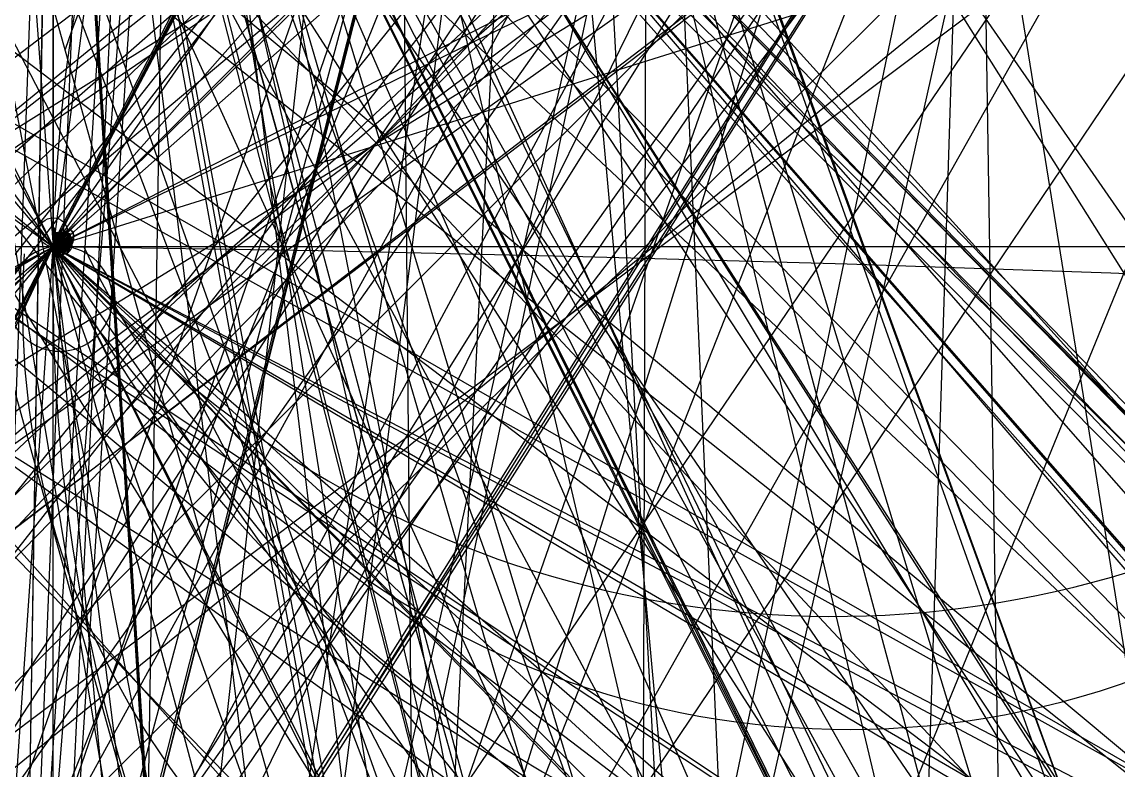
# Model space of a CAD drawing. Header units: metres. Extents: x -1 to 8192, y -554 to 8192.
# Drawn here: x -0.017 to 0.573, y -0.282 to 0.121 of the extents above; entities that cross this region are included whole.
import ezdxf

# ---------------------------------------------------------------- set-up
doc = ezdxf.new("R2010")
doc.units = ezdxf.units.M

msp = doc.modelspace()

# ---------------------------------------------------------------- linework, layer by layer
at = {"layer": 'MCD_Layer_0'}
for p, q in [((8192.005938, 8192.005941), (0, 0)), ((8192.001976, 8192.005882), (0, 0)), ((3.149797, 3.149797), (0, 0)), ((3.149796, 3.149797), (0, 0)), ((3.14705, 3.14705), (0, 0)), ((3.147049, 3.147049), (0, 0)), ((1.841609, 1.841609), (0, 0)), ((1.841608, 1.841608), (0, 0)), ((1.841591, 1.841591), (0, 0)), ((1.84159, 1.841591), (0, 0)), ((-0.944, -0.513), (0.671997, 0.495544)), ((-0.825562, -0.511688), (0.495972, 0.495758)), ((0.992188, -0.516296), (-0.768005, 0.495575)), ((-0.735962, -0.511566), (0.495972, 0.495758)), ((0.598419, -0.510101), (-0.719971, 0.495605)), ((-0.65921, -0.509857), (0.48642, 0.496094)), ((-0.640015, -0.513458), (0.563202, 0.495605)), ((-0.575989, -0.510162), (0.563202, 0.495605)), ((-0.496002, -0.510437), (0.671997, 0.495544)), ((-0.466766, -0.490204), (0.835571, 0.498962)), ((0.400024, -0.512115), (-0.409607, 0.495575)), ((0.281647, -0.515381), (-0.342377, 0.495422)), ((0.873596, -0.520538), (-0.342377, 0.495422)), ((-0.326447, -0.512543), (0.48642, 0.496094)), ((-0.291199, -0.510437), (0.496033, 0.495758)), ((-0.271973, -0.522339), (0.256012, 0.495605)), ((0.256012, -0.510254), (-0.127838, 0.496063)), ((0.864014, -0.511169), (-0.118225, 0.495483)), ((0.096008, -0.51947), (-0.102386, 0.496063)), ((0.064026, -0.510864), (-0.102386, 0.495575)), ((0.547302, -0.516449), (-0.102386, 0.495575)), ((0.179199, -0.511475), (-0.102386, 0.495575)), ((0.880005, -0.510834), (-0.102386, 0.495575)), ((0.255981, -0.516113), (-0.102386, 0.495575)), ((0.358398, -0.513184), (-0.102386, 0.495575)), ((0.448242, -0.529663), (-0.102386, 0.495575)), ((-0.079987, -0.510498), (0.323212, 0.495453)), ((-0.063995, -0.509186), (0.281616, 0.496094)), ((-0.063995, -0.509186), (0.563202, 0.495605)), ((-0.051208, -0.509308), (0.630402, 0.495941)), ((-0.047974, -0.515686), (0.496033, 0.495758)), ((-0.016052, -0.516968), (0.025757, 0.495605)), ((-0.015991, -0.510132), (0.000031, 0.495605)), ((-0.015991, -0.520874), (0.256012, 0.495605)), ((0.183624, -0.490234), (0, 0.5)), ((0, -0.508789), (0.639984, 0.496094)), ((0, -0.513672), (0.639984, 0.496094)), ((0.956787, -0.509613), (0, 0.496094)), ((0.880005, -0.508881), (0, 0.496094)), ((0.496002, -0.509125), (0, 0.496094)), ((0.992004, -0.511414), (0, 0.496094)), ((0.064026, -0.510376), (0, 0.496094)), ((0.182434, -0.511017), (0, 0.496094)), ((0.511963, -0.510742), (0, 0.496094)), ((0.063477, -0.522095), (0, 0.496094)), ((0, -0.515625), (0, 0.496094)), ((0.064026, -0.510864), (0, 0.496094)), ((0.496002, -0.512054), (0, 0.496094)), ((0.880005, -0.510834), (0, 0.496094)), ((0.255981, -0.516113), (0, 0.496094)), ((0.448242, -0.529663), (0, 0.496094)), ((0, -0.508789), (0.630402, 0.495941)), ((0, -0.513672), (0.630402, 0.495941)), ((0, -0.515625), (0.496033, 0.495758)), ((0, -0.519531), (0.256012, 0.495605)), ((0, -0.513672), (0.256012, 0.495605)), ((0.496002, -0.509125), (0.000031, 0.495605)), ((0.064026, -0.510376), (0.000031, 0.495605)), ((0.678406, -0.514282), (0.009583, 0.496246)), ((0.992004, -0.514343), (0.016022, 0.495453)), ((0.911987, -0.515045), (0.025757, 0.495605)), ((0.320007, -0.510864), (0.025757, 0.495605)), ((0.256012, -0.510254), (0.025757, 0.495605)), ((0.102295, -0.520508), (0.256012, 0.495605)), ((0.127991, -0.514893), (0.256012, 0.495605)), ((0.143982, -0.51358), (0.496033, 0.495758)), ((0.182434, -0.511017), (0.495972, 0.495758)), ((0.183624, -0.490234), (0.573029, 0.499756)), ((0.204803, -0.510742), (0.256012, 0.495605)), ((0.348877, -0.515533), (0.255981, 0.495605)), ((0.527954, -0.515289), (0.255981, 0.495605)), ((0.617584, -0.522003), (0.256012, 0.495605)), ((0.889587, -0.513367), (0.256012, 0.495605)), ((0.623993, -0.515228), (0.256012, 0.495605)), ((0.496002, -0.512054), (0.256012, 0.495605)), ((0.563232, -0.51416), (0.256012, 0.495605)), ((0.335999, -0.515411), (0.281616, 0.496094)), ((0.368011, -0.512787), (0.323212, 0.495453)), ((0.335999, -0.515411), (0.563202, 0.495605)), ((0.463989, -0.509796), (0.496033, 0.495758)), ((0.511963, -0.510742), (0.495972, 0.495758)), ((0.617554, -0.513092), (-0.992004, 0.49527)), ((0.527954, -0.515289), (-0.864136, 0.491608)), ((-0.847992, -0.512939), (0.623993, 0.494537)), ((0.713593, -0.521942), (-0.828796, 0.493225)), ((0.992004, -0.511414), (-0.815979, 0.494568)), ((0.713593, -0.521942), (-0.812775, 0.493561)), ((0.527954, -0.515289), (-0.687988, 0.492371)), ((-0.598389, -0.516296), (0.463989, 0.495087)), ((-0.595215, -0.516815), (0.758392, 0.491302)), ((-0.447998, -0.511383), (0.623993, 0.494537)), ((-0.419434, -0.521423), (0.624023, 0.493561)), ((-0.41922, 0.490295), (0, 0)), ((-0.361694, -0.517334), (0.624023, 0.493561)), ((-0.361694, -0.517334), (0.982391, 0.493073)), ((-0.358398, -0.512238), (0.584808, 0.49411)), ((-0.297577, -0.512329), (0.707214, 0.494232)), ((-0.271973, -0.522339), (0.256012, 0.492676)), ((0.713593, -0.521942), (-0.233582, 0.491943)), ((0.300781, -0.511169), (-0.220795, 0.495239)), ((-0.204834, -0.517609), (0.463989, 0.495087)), ((-0.109375, -0.520935), (0.447998, 0.494751)), ((-0.086395, -0.51532), (0.678406, 0.491577)), ((0.281647, -0.515381), (0, 0.493164)), ((0, -0.519531), (0.256012, 0.492676)), ((0.255859, 0.489746), (0, 0)), ((0.281647, -0.515381), (0.000031, 0.493652)), ((0.063965, -0.522095), (0.752319, 0.490875)), ((0.623993, -0.515228), (0.256012, 0.492676)), ((0.367188, -0.524506), (0.783997, 0.493988)), ((0.511963, 0.489258), (-0.785156, -0.533081)), ((0.880005, 0.489166), (-0.784027, -0.533081)), ((-0.688019, 0.488464), (0, 0)), ((0.316833, -0.514252), (-0.656006, 0.487183)), ((-0.598633, 0.483704), (0, 0)), ((0.291168, -0.511078), (-0.595184, 0.485138)), ((-0.358398, 0.483856), (0, 0)), ((-0.23999, 0.488098), (0, 0)), ((0.528015, 0.484711), (-0.204346, -0.55072)), ((0.889587, -0.513367), (-0.172791, 0.485016)), ((-0.079987, -0.510498), (0.630402, 0.488617)), ((-0.035217, 0.485168), (0, 0)), ((0.064026, 0.489136), (0, 0)), ((0.496002, 0.487946), (0, 0)), ((0, 0.484375), (0, 0)), ((0.255981, 0.483887), (0, 0)), ((0.992188, 0.483704), (0, 0)), ((0.943848, 0.483673), (0, 0)), ((0.667847, -0.490204), (0.045166, 0.485901)), ((0.368011, -0.512787), (0.134369, 0.488953)), ((0.195312, -0.536072), (0.185577, 0.488464)), ((0.316833, -0.514252), (0.320007, 0.485229)), ((-0.598389, -0.516296), (0.802734, 0.479156)), ((0.802734, -0.520844), (-0.518555, 0.482452)), ((-0.41922, -0.509705), (0.361603, 0.480438)), ((-0.403229, -0.510345), (0.361603, 0.480438)), ((0.870422, -0.516113), (-0.384003, 0.480194)), ((-0.303955, -0.511292), (0.912109, 0.481049)), ((-0.256104, 0.480927), (0, 0)), ((-0.204834, -0.517609), (0.802734, 0.479156)), ((-0.192139, -0.523102), (0.457611, 0.480499)), ((0.102295, -0.520508), (-0.175995, 0.481628)), ((-0.095947, -0.519623), (0.25415, 0.480499)), ((0.617554, -0.513092), (-0.063995, 0.483002)), ((-0.035187, -0.512878), (0, 0.480469)), ((0.992188, -0.516296), (-0.016022, 0.479126)), ((0.976562, -0.517609), (-0.016022, 0.479126)), ((-0.015991, -0.520874), (0.048004, 0.480499)), ((-0.015991, -0.510132), (0, 0.480469)), ((0, -0.519531), (0.048004, 0.480499)), ((0.496002, -0.509125), (0, 0.480469)), ((0.976013, -0.511749), (0, 0.480469)), ((0, -0.513672), (0, 0.480469)), ((0.064026, -0.510376), (0, 0.480469)), ((0.064026, -0.510864), (0, 0.480469)), ((0.547302, -0.516449), (0, 0.480469)), ((0.496002, -0.512054), (0, 0.480469)), ((0.880005, -0.510834), (0, 0.480469)), ((0.179199, -0.511475), (0, 0.480469)), ((0.563232, -0.51416), (0, 0.480469)), ((0.255981, -0.516113), (0, 0.480469)), ((0.358398, -0.513184), (0, 0.480469)), ((0.064453, -0.529907), (0, 0.480469)), ((0, -0.515625), (0.063995, 0.477905)), ((0.131226, -0.510529), (0.009613, 0.482819)), ((0.992004, -0.511414), (0.015991, 0.481781)), ((0.281647, -0.515381), (0.015991, 0.481781)), ((0.992004, -0.514343), (0.015991, 0.481781)), ((0.873596, -0.520538), (0.015991, 0.481781)), ((0.348877, -0.515533), (0.047852, 0.480499)), ((0.690918, -0.522217), (0.047852, 0.480499)), ((0.527954, -0.515289), (0.047852, 0.480499)), ((0.047852, -0.519501), (0.063477, 0.477905)), ((0.204803, -0.510742), (0.048004, 0.480499)), ((0.255981, -0.510254), (0.063477, 0.477905)), ((0.656006, -0.510651), (0.063477, 0.477905)), ((0.182434, -0.511017), (0.063477, 0.477905)), ((0.511963, -0.510742), (0.063477, 0.477905)), ((0.063965, -0.522095), (0.174164, 0.48175)), ((0.956787, -0.509613), (0.063995, 0.477905)), ((0.137543, -0.513519), (0.361603, 0.480438)), ((0.153564, -0.512207), (0.361603, 0.480438)), ((0.183624, -0.490234), (0.730957, 0.480804)), ((0.94397, -0.516327), (0.25415, 0.480499)), ((0.320068, -0.512817), (0.527832, 0.480804)), ((0.623993, -0.515228), (0.463989, 0.483368)), ((-0.489563, -0.510498), (0.799866, 0.476624)), ((1.517908, 0.475278), (0, 0)), ((0.329346, 0.473907), (0, 0)), ((0.183624, -0.490234), (0.833984, 0.474518)), ((0.063477, 0.470093), (-0.016022, -0.520874)), ((0.41275, 0.468231), (0, 0)), ((0.011775, 0.011775), (0, 0)), ((0.01175, 0.01175), (0, 0)), ((0, 0.011063), (0, 0)), ((0.000383, 0.010444), (0, 0)), ((0.010444, 0.010444), (0, 0)), ((0, 0.010417), (0, 0)), ((0, 0.010394), (0, 0)), ((0.000591, 0.010256), (0, 0)), ((0.010256, 0.010256), (0, 0)), ((0, 0.009625), (0, 0)), ((0, 0.009625), (0, 0)), ((0.007706, 0.00925), (0, 0)), ((0.00925, 0.00925), (0, 0)), ((0.007813, 0.00925), (0, 0)), ((0.00925, 0.00925), (0, 0)), ((0.000001, 0.009244), (0, 0)), ((0, 0.009237), (0, 0)), ((0.006669, 0.007969), (0, 0)), ((0.007969, 0.007969), (0, 0)), ((0.007956, 0.007969), (0, 0)), ((0.00665, 0.007956), (0, 0)), ((0.005374, 0.007936), (0, 0)), ((0.007936, 0.007936), (0, 0)), ((0.005374, 0.007936), (0, 0)), ((0.007936, 0.007936), (0, 0)), ((0.003894, 0.007931), (0, 0)), ((0.007931, 0.007931), (0, 0)), ((0, 0.007931), (0, 0)), ((0.007931, 0.007931), (0, 0)), ((0.003919, 0.007931), (0, 0)), ((0.007931, 0.007931), (0, 0)), ((0.003919, 0.007931), (0, 0)), ((0.007931, 0.007931), (0, 0)), ((0.007931, 0.007931), (0, 0)), ((0.003906, 0.007931), (0, 0)), ((0.007931, 0.007931), (0, 0)), ((0.003906, 0.007931), (0, 0)), ((0.007894, 0.007894), (0, 0)), ((0.0039, 0.007894), (0, 0)), ((0.007894, 0.007894), (0, 0)), ((0.0039, 0.007894), (0, 0)), ((0.003975, 0.007881), (0, 0)), ((0.007881, 0.007881), (0, 0)), ((0.003975, 0.007881), (0, 0)), ((0.007881, 0.007881), (0, 0)), ((0.007375, 0.007875), (0, 0)), ((0.007875, 0.007875), (0, 0)), ((0.007813, 0.007825), (0, 0)), ((0.006513, 0.007813), (0, 0)), ((0.007813, 0.007813), (0, 0)), ((0, 0.007813), (0, 0)), ((0.007813, 0.007813), (0, 0)), ((0.006513, 0.007813), (0, 0)), ((0.007813, 0.007813), (0, 0)), ((0.005188, 0.007813), (0, 0)), ((0.007813, 0.007813), (0, 0)), ((0.005188, 0.007813), (0, 0)), ((0.007813, 0.007813), (0, 0)), ((0.005188, 0.007813), (0, 0)), ((0.007813, 0.007813), (0, 0)), ((0.005188, 0.007813), (0, 0)), ((0.007813, 0.007813), (0, 0)), ((0.003906, 0.007813), (0, 0)), ((0.007813, 0.007813), (0, 0)), ((0.003906, 0.007813), (0, 0)), ((0.007813, 0.007813), (0, 0)), ((0.003906, 0.007813), (0, 0)), ((0.007813, 0.007813), (0, 0)), ((0.005187, 0.007813), (0, 0)), ((0.005188, 0.007813), (0, 0)), ((0.007813, 0.007813), (0, 0)), ((0.005187, 0.007813), (0, 0)), ((0.007813, 0.007813), (0, 0)), ((0.005188, 0.007813), (0, 0)), ((0.007813, 0.007813), (0, 0)), ((0.005188, 0.007813), (0, 0)), ((0.007813, 0.007813), (0, 0)), ((0.005188, 0.007813), (0, 0)), ((0.007813, 0.007813), (0, 0)), ((0.007813, 0.007813), (0, 0)), ((0.000895, 0.007813), (0, 0)), ((0.0039, 0.007813), (0, 0)), ((0.007813, 0.007813), (0, 0)), ((0.0039, 0.007813), (0, 0)), ((0.007813, 0.007813), (0, 0)), ((0.003938, 0.007813), (0, 0)), ((0.0039, 0.007813), (0, 0)), ((0.007813, 0.007813), (0, 0)), ((0.003938, 0.007813), (0, 0)), ((0.007813, 0.007813), (0, 0)), ((0.003906, 0.007813), (0, 0)), ((0.0039, 0.007813), (0, 0)), ((0.007813, 0.007813), (0, 0)), ((0.0039, 0.007813), (0, 0)), ((0.007813, 0.007813), (0, 0)), ((0.003906, 0.007813), (0, 0)), ((0.007806, 0.007813), (0, 0)), ((0.001563, 0.007813), (0, 0)), ((0.007813, 0.007813), (0, 0)), ((0, 0.007813), (0, 0)), ((0.007812, 0.007813), (0, 0)), ((0.001953, 0.007813), (0, 0)), ((0.007813, 0.007813), (0, 0)), ((0.007813, 0.007813), (0, 0)), ((0, 0.007813), (0, 0)), ((0.002734, 0.007813), (0, 0)), ((0.007813, 0.007813), (0, 0)), ((0.007813, 0.007813), (0, 0)), ((0.007812, 0.007813), (0, 0)), ((0.000031, 0.007813), (0, 0)), ((0.004688, 0.007813), (0, 0)), ((0.007813, 0.007813), (0, 0)), ((0.001953, 0.007813), (0, 0)), ((0.007813, 0.007813), (0, 0)), ((0.007813, 0.007806), (0, 0)), ((0.007813, 0.0078), (0, 0)), ((0.0078, 0.0078), (0, 0)), ((0.000981, 0.0078), (0, 0)), ((0.007797, 0.007797), (0, 0)), ((0.003909, 0.007797), (0, 0)), ((0.003909, 0.007797), (0, 0)), ((0.003894, 0.007788), (0, 0)), ((0.007788, 0.007788), (0, 0)), ((0.006475, 0.007781), (0, 0)), ((0.007781, 0.007781), (0, 0)), ((0.006475, 0.007781), (0, 0)), ((0.007781, 0.007781), (0, 0)), ((0.007744, 0.007744), (0, 0)), ((0.003853, 0.007725), (0, 0)), ((0.007725, 0.007725), (0, 0)), ((0.007219, 0.007719), (0, 0)), ((0.007719, 0.007719), (0, 0)), ((0.005138, 0.0077), (0, 0)), ((0.0077, 0.0077), (0, 0)), ((0.000454, 0.007475), (0, 0)), ((0.007475, 0.007475), (0, 0)), ((0.007969, 0.006669), (0, 0)), ((0.006669, 0.006669), (0, 0)), ((0.007969, 0.006669), (0, 0)), ((0.00665, 0.00665), (0, 0)), ((0.006513, 0.006513), (0, 0)), ((0.007813, 0.006513), (0, 0)), ((0.006513, 0.006513), (0, 0)), ((0.007813, 0.006513), (0, 0)), ((0.006513, 0.006513), (0, 0)), ((0.006513, 0.006513), (0, 0)), ((0.007813, 0.006513), (0, 0)), ((0.006513, 0.006513), (0, 0)), ((0.007781, 0.006475), (0, 0)), ((0.006475, 0.006475), (0, 0)), ((0.006475, 0.006475), (0, 0)), ((0.007781, 0.006475), (0, 0)), ((0.004688, 0.00625), (0, 0)), ((0.004688, 0.00625), (0, 0)), ((-0.999847, 0), (0, 0.000092)), ((-0.991943, -0.51889), (0, 0)), ((-0.896027, -0.511444), (0, 0)), ((0, 0), (-0.873627, -0.522461)), ((-0.598389, -0.516296), (0, 0)), ((-0.512085, -0.514679), (0, 0)), ((-0.41922, -0.509705), (0, 0)), ((-0.255859, -0.519073), (0, 0)), ((-0.23999, -0.511902), (0, 0)), ((-0.035187, -0.512878), (0, 0)), ((-0.000001, 0.000031), (0, 0)), ((-0.000001, -0.000001), (0, 0)), ((-0.000001, 0), (0, 0)), ((0.005374, 0.005374), (0, 0)), ((0.005374, 0.005374), (0, 0)), ((0.007936, 0.005374), (0, 0)), ((0.005374, 0.005374), (0, 0)), ((0.005188, 0.005188), (0, 0)), ((0.005188, 0.005188), (0, 0)), ((0.007813, 0.005188), (0, 0)), ((0.005188, 0.005188), (0, 0)), ((0.005188, 0.005188), (0, 0)), ((0.007813, 0.005188), (0, 0)), ((0.005188, 0.005188), (0, 0)), ((0.005188, 0.005188), (0, 0)), ((0.007813, 0.005188), (0, 0)), ((0.005188, 0.005188), (0, 0)), ((0.005188, 0.005188), (0, 0)), ((0.005188, 0.005188), (0, 0)), ((0.007813, 0.005188), (0, 0)), ((0.005188, 0.005188), (0, 0)), ((0.005188, 0.005188), (0, 0)), ((0.005188, 0.005188), (0, 0)), ((0.007813, 0.005188), (0, 0)), ((0.005188, 0.005188), (0, 0)), ((0.005188, 0.005188), (0, 0)), ((0.005188, 0.005188), (0, 0)), ((0.007813, 0.005188), (0, 0)), ((0.005188, 0.005188), (0, 0)), ((0.005187, 0.005187), (0, 0)), ((0.005187, 0.005187), (0, 0)), ((0.005138, 0.005138), (0, 0)), ((0.0077, 0.005138), (0, 0)), ((0.005138, 0.005138), (0, 0)), ((0.008881, 0.004894), (0, 0)), ((0.00625, 0.004688), (0, 0)), ((0.003516, 0.004688), (0, 0)), ((0.00625, 0.004688), (0, 0)), ((0.003516, 0.004688), (0, 0)), ((0, 0.004581), (0, 0)), ((0.000008, 0.004525), (0, 0)), ((0.004525, 0.004525), (0, 0)), ((0, 0.004063), (0, 0)), ((0, 0.004061), (0, 0)), ((0.000001, 0.004061), (0, 0)), ((0.007881, 0.003975), (0, 0)), ((0.003975, 0.003975), (0, 0)), ((0.003975, 0.003975), (0, 0)), ((0.007881, 0.003975), (0, 0)), ((0.003975, 0.003975), (0, 0)), ((0.003975, 0.003975), (0, 0)), ((0, 0.003938), (0, 0)), ((0.003938, 0.003938), (0, 0)), ((0, 0.003938), (0, 0)), ((0.003938, 0.003938), (0, 0)), ((0, 0.003938), (0, 0)), ((0.003938, 0.003938), (0, 0)), ((0, 0.003938), (0, 0)), ((0.003938, 0.003938), (0, 0)), ((0, 0.003938), (0, 0)), ((0.003938, 0.003938), (0, 0)), ((0, 0.003938), (0, 0)), ((0.000224, 0.003938), (0, 0)), ((0, 0.003938), (0, 0)), ((0.003938, 0.003938), (0, 0)), ((0, 0.003938), (0, 0)), ((0.003938, 0.003938), (0, 0)), ((0.003938, 0.003938), (0, 0)), ((0.003938, 0.003938), (0, 0)), ((0.003938, 0.003938), (0, 0)), ((0.003938, 0.003938), (0, 0)), ((0.003919, 0.003919), (0, 0)), ((0.003919, 0.003919), (0, 0)), ((0.007931, 0.003919), (0, 0)), ((0.003919, 0.003919), (0, 0)), ((0.007797, 0.003909), (0, 0)), ((0.003909, 0.003909), (0, 0)), ((0.003909, 0.003909), (0, 0)), ((0.003909, 0.003909), (0, 0)), ((0, 0.003906), (0, 0)), ((0, 0.003906), (0, 0)), ((0.003906, 0.003906), (0, 0)), ((0.003906, 0.003906), (0, 0)), ((0.007813, 0.003906), (0, 0)), ((0.003906, 0.003906), (0, 0)), ((0.003906, 0.003906), (0, 0)), ((0.003906, 0.003906), (0, 0)), ((0.003906, 0.003906), (0, 0)), ((0.007931, 0.003906), (0, 0)), ((0.003906, 0.003906), (0, 0)), ((0.003906, 0.003906), (0, 0)), ((0.007931, 0.003906), (0, 0)), ((0.003906, 0.003906), (0, 0)), ((0.003906, 0.003906), (0, 0)), ((0.0039, 0.0039), (0, 0)), ((0.007813, 0.0039), (0, 0)), ((0.0039, 0.0039), (0, 0)), ((0.0039, 0.0039), (0, 0)), ((0.007813, 0.0039), (0, 0)), ((0.0039, 0.0039), (0, 0)), ((0.0039, 0.0039), (0, 0)), ((0.0039, 0.0039), (0, 0)), ((0.0039, 0.0039), (0, 0)), ((0.007813, 0.0039), (0, 0)), ((0.0039, 0.0039), (0, 0)), ((0.0039, 0.0039), (0, 0)), ((0.007813, 0.0039), (0, 0)), ((0.0039, 0.0039), (0, 0)), ((0.007894, 0.0039), (0, 0)), ((0.0039, 0.0039), (0, 0)), ((0.0039, 0.0039), (0, 0)), ((0.007894, 0.0039), (0, 0)), ((0.0039, 0.0039), (0, 0)), ((0.0039, 0.0039), (0, 0)), ((0.003894, 0.003894), (0, 0)), ((0.007788, 0.003894), (0, 0)), ((0.003894, 0.003894), (0, 0)), ((0.003894, 0.003894), (0, 0)), ((0.007931, 0.003894), (0, 0)), ((0.003894, 0.003894), (0, 0)), ((0.003891, 0.003891), (0, 0)), ((0.007744, 0.003881), (0, 0)), ((0.003881, 0.003881), (0, 0)), ((0.003866, 0.003869), (0, 0)), ((0, 0.003866), (0, 0)), ((0.001906, 0.003859), (0, 0)), ((0.001906, 0.003853), (0, 0)), ((0.003853, 0.003853), (0, 0)), ((0.007725, 0.003853), (0, 0)), ((0.003853, 0.003853), (0, 0)), ((0.00003, 0.003747), (0, 0)), ((0, 0.003703), (0, 0)), ((0, 0.003703), (0, 0)), ((0.000005, 0.003533), (0, 0)), ((0.007813, 0.003516), (0, 0)), ((0.004688, 0.003516), (0, 0)), ((0.004688, 0.003516), (0, 0)), ((0, 0.003469), (0, 0)), ((0, 0.003316), (0, 0)), ((0, 0.003316), (0, 0)), ((0, 0.003297), (0, 0)), ((0, 0.003297), (0, 0)), ((0, 0.003281), (0, 0)), ((0, 0.003281), (0, 0)), ((0, 0.003281), (0, 0)), ((0, 0.003281), (0, 0)), ((0, 0.003275), (0, 0)), ((0.000244, 0.003275), (0, 0)), ((0, 0.003275), (0, 0)), ((0.000042, 0.003275), (0, 0)), ((0, 0.003275), (0, 0)), ((0, 0.003275), (0, 0)), ((0, 0.003269), (0, 0)), ((0, 0.003256), (0, 0)), ((0.000001, 0.003256), (0, 0)), ((0.003238, 0.003238), (0, 0)), ((0, 0.003228), (0, 0)), ((0.000001, 0.003094), (0, 0)), ((0, 0.003088), (0, 0)), ((0.000033, 0.003002), (0, 0)), ((0, 0.002994), (0, 0)), ((0.004688, 0.002734), (0, 0)), ((0.004688, 0.002734), (0, 0)), ((0, 0.002625), (0, 0)), ((0.000984, 0.002609), (0, 0)), ((0, 0.00255), (0, 0)), ((0.000984, 0.001969), (0, 0)), ((0.000895, 0.001953), (0, 0)), ((0.007813, 0.001953), (0, 0)), ((0.00195, 0.00195), (0, 0)), ((0.001906, 0.001906), (0, 0)), ((0.001906, 0.001906), (0, 0)), ((0.001141, 0.001625), (0, 0)), ((0.001141, 0.001625), (0, 0)), ((0.001141, 0.001625), (0, 0)), ((0, 0.001563), (0, 0)), ((0.007813, 0.001563), (0, 0)), ((0.007813, 0.001563), (0, 0)), ((0.002734, 0.001563), (0, 0)), ((0.002734, 0.001563), (0, 0)), ((0, 0.001241), (0, 0)), ((0, 0.001234), (0, 0)), ((0.007813, 0.001172), (0, 0)), ((0.007813, 0.001141), (0, 0)), ((0.001141, 0.001141), (0, 0)), ((0.001141, 0.001141), (0, 0)), ((0.007813, 0.001141), (0, 0)), ((0.001141, 0.001141), (0, 0)), ((0.000668, 0.001016), (0, 0)), ((0.000496, 0.001), (0, 0)), ((0.007813, 0.000984), (0, 0)), ((0.000984, 0.000984), (0, 0)), ((0, 0.000984), (0, 0)), ((0.000984, 0.000984), (0, 0)), ((0.00195, 0.000981), (0, 0)), ((0.000981, 0.000981), (0, 0)), ((0, 0.000977), (0, 0)), ((0.000482, 0.000969), (0, 0)), ((0, 0.000934), (0, 0)), ((0.000009, 0.000924), (0, 0)), ((0.007813, 0.000895), (0, 0)), ((0.000895, 0.000895), (0, 0)), ((0.001953, 0.000895), (0, 0)), ((0.000895, 0.000895), (0, 0)), ((0.000668, 0.000855), (0, 0)), ((0, 0.000811), (0, 0)), ((0.000008, 0.000785), (0, 0)), ((0.000763, 0.000763), (0, 0)), ((0.000763, 0.000763), (0, 0)), ((0.000761, 0.000761), (0, 0)), ((0.000761, 0.000761), (0, 0)), ((0.00925, 0.000668), (0, 0)), ((0.000668, 0.000668), (0, 0)), ((0.00925, 0.000668), (0, 0)), ((0.000668, 0.000668), (0, 0)), ((0, 0.00066), (0, 0)), ((0, 0.000659), (0, 0)), ((0.000591, 0.000591), (0, 0)), ((0.007875, 0.000496), (0, 0)), ((0.000496, 0.000496), (0, 0)), ((0.007719, 0.000482), (0, 0)), ((0.000482, 0.000482), (0, 0)), ((0.000298, 0.000477), (0, 0)), ((0.000454, 0.000454), (0, 0)), ((0.000001, 0.000418), (0, 0)), ((0.000001, 0.000418), (0, 0)), ((0.000001, 0.000392), (0, 0)), ((0.000383, 0.000383), (0, 0)), ((0.000293, 0.000293), (0, 0)), ((0.000158, 0.000279), (0, 0)), ((0.000279, 0.000279), (0, 0)), ((0.000158, 0.000279), (0, 0)), ((0.000279, 0.000279), (0, 0)), ((0.000142, 0.000246), (0, 0)), ((0.000246, 0.000246), (0, 0)), ((0.000245, 0.000245), (0, 0)), ((0.000245, 0.000245), (0, 0)), ((0.003275, 0.000244), (0, 0)), ((0.000244, 0.000244), (0, 0)), ((0.000763, 0.000244), (0, 0)), ((0.000763, 0.000244), (0, 0)), ((0.000243, 0.000243), (0, 0)), ((0.000243, 0.000243), (0, 0)), ((0, 0.000241), (0, 0)), ((0.000009, 0.000226), (0, 0)), ((0.000226, 0.000226), (0, 0)), ((0.003938, 0.000224), (0, 0)), ((0.000224, 0.000224), (0, 0)), ((0.0039, 0.000224), (0, 0)), ((0.000224, 0.000224), (0, 0)), ((0.001953, 0.00022), (0, 0)), ((0.000073, 0.00022), (0, 0)), ((0.001953, 0.00022), (0, 0)), ((0.000477, 0.000218), (0, 0)), ((0, 0.000204), (0, 0)), ((0, 0.000171), (0, 0)), ((0.000081, 0.000142), (0, 0)), ((0.000142, 0.000142), (0, 0)), ((0.000226, 0.000142), (0, 0)), ((0, 0.000122), (0, 0)), ((0.000122, 0.000122), (0, 0)), ((0, 0.000122), (0, 0)), ((0.000122, 0.000122), (0, 0)), ((0.000122, 0.000122), (0, 0)), ((0.003938, 0.00012), (0, 0)), ((0.00012, 0.00012), (0, 0)), ((0.003938, 0.00012), (0, 0)), ((0.00012, 0.00012), (0, 0)), ((0.003938, 0.000112), (0, 0)), ((0.000112, 0.000112), (0, 0)), ((0.001172, 0.000098), (0, 0)), ((0.00022, 0.000073), (0, 0)), ((0.000011, 0.000073), (0, 0)), ((0.000073, 0.000073), (0, 0)), ((0.000073, 0.000073), (0, 0)), ((0.003938, 0.000062), (0, 0)), ((0.000062, 0.000062), (0, 0)), ((0.000062, 0.000062), (0, 0)), ((0.000062, 0.000062), (0, 0)), ((0.000062, 0.000062), (0, 0)), ((0.000055, 0.000055), (0, 0)), ((0.000026, 0.000051), (0, 0)), ((0.000026, 0.000051), (0, 0)), ((0.000026, 0.000051), (0, 0)), ((0.003938, 0.000043), (0, 0)), ((0.003002, 0.000033), (0, 0)), ((0.000031, 0.000031), (0, 0)), ((0, 0.000031), (0, 0)), ((0.000003, 0.000031), (0, 0)), ((0.000031, 0.000031), (0, 0)), ((0.000006, 0.000031), (0, 0)), ((0.000031, 0.000031), (0, 0)), ((0.000006, 0.000031), (0, 0)), ((0.000031, 0.000031), (0, 0)), ((0.000006, 0.000031), (0, 0)), ((0.000006, 0.000031), (0, 0)), ((0.000031, 0.000031), (0, 0)), ((0.000006, 0.000031), (0, 0)), ((0.000031, 0.000031), (0, 0)), ((0.000003, 0.000031), (0, 0)), ((0.000031, 0.000031), (0, 0)), ((0.000098, 0.000031), (0, 0)), ((0.000031, 0.000031), (0, 0)), ((0.000031, 0.000031), (0, 0)), ((0.000003, 0.000031), (0, 0)), ((0.000003, 0.000031), (0, 0)), ((0.000031, 0.000031), (0, 0)), ((0.000003, 0.000031), (0, 0)), ((0.000031, 0.000031), (0, 0)), ((0, 0.000031), (0, 0)), ((0.000003, 0.000031), (0, 0)), ((0.000031, 0.000031), (0, 0)), ((0.000006, 0.000031), (0, 0)), ((0.000031, 0.000031), (0, 0)), ((0.000031, 0.000031), (0, 0)), ((0.007812, 0.000031), (0, 0)), ((0.003891, 0.00003), (0, 0)), ((0.00003, 0.00003), (0, 0)), ((0.000246, 0.000026), (0, 0)), ((0.000026, 0.000026), (0, 0)), ((0.000279, 0.000026), (0, 0)), ((0.000026, 0.000026), (0, 0)), ((0.000279, 0.000026), (0, 0)), ((0.000026, 0.000026), (0, 0)), ((0.000007, 0.000022), (0, 0)), ((0.000073, 0.000011), (0, 0)), ((0, 0.000011), (0, 0)), ((0.000009, 0.000009), (0, 0)), ((0.000024, 0.000009), (0, 0)), ((0.000009, 0.000009), (0, 0)), ((0.003238, 0.000008), (0, 0)), ((0, 0.000008), (0, 0)), ((0.000008, 0.000008), (0, 0)), ((0.000785, 0.000008), (0, 0)), ((0.000142, 0.000007), (0, 0)), ((0.000007, 0.000007), (0, 0)), ((0.000003, 0.000006), (0, 0)), ((0.000031, 0.000006), (0, 0)), ((0.000001, 0.000006), (0, 0)), ((0.000031, 0.000006), (0, 0)), ((0.000031, 0.000006), (0, 0)), ((0.000031, 0.000006), (0, 0)), ((0, 0.000006), (0, 0)), ((0.000031, 0.000006), (0, 0)), ((0.000031, 0.000006), (0, 0)), ((0.003506, 0.000005), (0, 0)), ((0, 0.000005), (0, 0)), ((0, 0.000003), (0, 0)), ((0.000003, 0.000003), (0, 0)), ((0.000001, 0.000003), (0, 0)), ((0.000003, 0.000003), (0, 0)), ((0.000031, 0.000003), (0, 0)), ((0, 0.000003), (0, 0)), ((0.000031, 0.000003), (0, 0)), ((0.000031, 0.000003), (0, 0)), ((0, 0.000003), (0, 0)), ((0.000031, 0.000003), (0, 0)), ((0.000031, 0.000003), (0, 0)), ((0, 0.000003), (0, 0)), ((0, 0.000003), (0, 0)), ((0, 0.000002), (0, 0)), ((0.000002, 0.000002), (0, 0)), ((0.000001, 0.000002), (0, 0)), ((0.000002, 0.000002), (0, 0)), ((0.000031, 0.000002), (0, 0)), ((0, 0.000002), (0, 0)), ((0.000002, 0.000002), (0, 0)), ((0.000031, 0.000002), (0, 0)), ((0.000031, 0.000002), (0, 0)), ((0.000001, 0.000001), (0, 0)), ((0, 0.000001), (0, 0)), ((0.000001, 0.000001), (0, 0)), ((0.000001, 0.000001), (0, 0)), ((0.000418, 0.000001), (0, 0)), ((0.007936, 0.000001), (0, 0)), ((0.000418, 0.000001), (0, 0)), ((0.000001, 0.000001), (0, 0)), ((0.007931, 0.000001), (0, 0)), ((0.003094, 0.000001), (0, 0)), ((0.009244, 0.000001), (0, 0)), ((0.000003, 0.000001), (0, 0)), ((0.009237, 0.000001), (0, 0)), ((0.000001, 0.000001), (0, 0)), ((0.000001, 0.000001), (0, 0)), ((0.000392, 0.000001), (0, 0)), ((0.000001, 0.000001), (0, 0)), ((0.000031, 0.000001), (0, 0)), ((0.000001, 0.000001), (0, 0)), ((0.000001, 0.000001), (0, 0)), ((0.000001, 0.000001), (0, 0)), ((0.000001, 0.000001), (0, 0)), ((0, 0), (0.000031, 0)), ((0.956787, -0.509613), (0, 0)), ((0.496002, -0.509125), (0, 0)), ((0, -0.513672), (0, 0)), ((0.064026, -0.510376), (0, 0)), ((0.992188, -0.516296), (0, 0)), ((0.255981, -0.510254), (0, 0)), ((0.182434, -0.511017), (0, 0)), ((0.367188, -0.524506), (0, 0)), ((0.511963, -0.510742), (0, 0)), ((0.047852, -0.519501), (0, 0)), ((0, -0.515625), (0, 0)), ((0.137543, -0.513519), (0, 0)), ((0.870422, -0.516113), (0, 0)), ((0.064026, -0.510864), (0, 0)), ((0.496002, -0.512054), (0, 0)), ((0.880005, -0.510834), (0, 0)), ((0.585938, -0.536865), (0, 0)), ((0.255981, -0.516113), (0, 0)), ((0, 0), (0, 0)), ((0, 0), (0, 0)), ((0.000977, 0), (0, 0)), ((0.003906, 0), (0, 0)), ((0.003906, 0), (0, 0)), ((0.010417, 0), (0, 0)), ((0.000003, 0), (0, 0)), ((0.000001, 0), (0, 0)), ((0.000008, 0), (0, 0)), ((0.003906, 0), (0, 0)), ((0, 0), (0, 0)), ((0, 0), (0, 0)), ((0.003881, 0), (0, 0)), ((0.003334, 0), (0, 0)), ((0.011775, 0), (0, 0)), ((0, 0), (0, 0)), ((0, 0), (0, 0)), ((0.010394, 0), (0, 0)), ((0, 0), (0, 0)), ((0.000001, 0), (0, 0)), ((0, 0), (0, 0)), ((0, 0), (0, 0)), ((0, 0), (0, 0)), ((0, 0), (0, 0)), ((0.000811, 0), (0, 0)), ((0.003938, 0), (0, 0)), ((0.011063, 0), (0, 0)), ((0.000002, 0), (0, 0)), ((0.003703, 0), (0, 0)), ((0.003672, 0), (0, 0)), ((0.003938, 0), (0, 0)), ((0, 0), (0, 0)), ((0, 0), (0, 0)), ((0.003269, 0), (0, 0)), ((0.003316, 0), (0, 0)), ((0.003316, 0), (0, 0)), ((0.007813, 0), (0, 0)), ((0.003281, 0), (0, 0)), ((0.000934, 0), (0, 0)), ((0.000031, 0), (0, 0)), ((0, 0), (0, 0)), ((0, 0), (0, 0)), ((0, 0), (0, 0)), ((0, 0), (0, 0)), ((0, 0), (0, 0)), ((0, 0), (0, 0)), ((0.01175, 0), (0, 0)), ((0, 0), (0, 0)), ((0.009625, 0), (0, 0)), ((0, 0), (0, 0)), ((0, 0), (0, 0)), ((0, 0), (0, 0)), ((0.004061, 0), (0, 0)), ((0.00066, 0), (0, 0)), ((0.000062, 0), (0, 0)), ((0, 0), (0, 0)), ((0, 0), (0, 0)), ((0, 0), (0, 0)), ((0.000014, 0), (0, 0)), ((0, 0), (0, 0)), ((0, 0), (0, 0)), ((0, 0), (0, 0)), ((0.003938, 0), (0, 0)), ((0.000122, 0), (0, 0)), ((0.003938, 0), (0, 0)), ((0.003866, 0), (0, 0)), ((0, 0), (0, 0)), ((0, 0), (0, 0)), ((0, 0), (0, 0)), ((0.007931, 0), (0, 0)), ((0.00255, 0), (0, 0)), ((0.000241, 0), (0, 0)), ((0.000204, 0), (0, 0)), ((0.003938, 0), (0, 0)), ((0.003275, 0), (0, 0)), ((0.000122, 0), (0, 0)), ((0, 0), (0, 0)), ((0, 0), (0, 0)), ((0.000014, 0), (0, 0)), ((0.000062, 0), (0, 0)), ((0.000113, 0), (0, 0)), ((0.003275, 0), (0, 0)), ((0.003275, 0), (0, 0)), ((0, 0), (0, 0)), ((0, 0), (0, 0)), ((0, 0), (0, 0)), ((0.000005, 0), (0, 0)), ((0, 0), (0, 0)), ((0, 0), (0, 0)), ((0, 0), (0, 0)), ((0.003228, 0), (0, 0)), ((0, 0), (0, 0)), ((0, 0), (0, 0)), ((0, 0), (0, 0)), ((0, 0), (0, 0)), ((0.003869, 0), (0, 0)), ((0.009625, 0), (0, 0)), ((0, 0), (0, 0)), ((0, 0), (0, 0)), ((0, 0), (0, 0)), ((0.003256, 0), (0, 0)), ((0.000659, 0), (0, 0)), ((0.003406, 0), (0, 0)), ((0.000171, 0), (0, 0)), ((0, 0), (0, 0)), ((0, 0), (0, 0)), ((0.003088, 0), (0, 0)), ((0.002963, 0), (0, 0)), ((0.007813, 0), (0, 0)), ((0.000002, 0), (0, 0)), ((0, 0), (0, 0)), ((0, 0), (0, 0)), ((0, 0), (0, 0)), ((0, 0), (0, 0)), ((0, 0), (0, 0)), ((0, 0), (0, 0)), ((0.001172, 0), (0, 0)), ((0, 0), (0, 0)), ((0, 0), (0, 0)), ((0.007813, 0), (0, 0)), ((0.000003, 0), (0, 0)), ((0.000001, 0), (0, 0)), ((0, 0), (0, 0)), ((0.000879, 0), (0, 0)), ((0.000879, 0), (0, 0)), ((0.007812, 0), (0, 0)), ((0.000002, 0), (0, 0)), ((0.000002, 0), (0, 0)), ((0, 0), (0, 0)), ((0.000031, 0), (0, 0)), ((0.000006, 0), (0, 0)), ((0.000003, 0), (0, 0)), ((0.000002, 0), (0, 0)), ((0, 0), (0, 0)), ((0, 0), (0, 0)), ((0.004688, 0), (0, 0)), ((0.000003, 0), (0, 0)), ((0.001563, 0), (0, 0)), ((0.001563, 0), (0, 0)), ((0.000031, 0), (0, 0)), ((0.000031, 0), (0, 0)), ((0, 0), (0, 0)), ((0, 0), (0, 0)), ((0, -0.000001), (0, 0)), ((0.000003, 0), (0, 0)), ((0.000003, 0), (0, 0)), ((0.000006, 0), (0, 0)), ((0.003516, 0), (0, 0)), ((0.000031, 0), (0, 0)), ((0.007813, 0), (0, 0)), ((0.007812, 0), (0, 0)), ((0.000001, 0), (0, 0)), ((0.000003, 0), (0, 0)), ((0.000011, 0), (0, 0)), ((0.000031, 0), (0, 0)), ((0.000003, 0), (0, 0)), ((0, 0), (0, 0)), ((0, 0), (0, 0)), ((0, 0), (0, 0)), ((0.007813, 0), (0, 0)), ((0.007813, 0), (0, 0)), ((0.000002, 0), (0, 0)), ((0, 0), (0, 0)), ((0, 0), (0, 0)), ((0, 0), (0, 0)), ((0, 0), (0, 0)), ((0.000031, 0), (0, 0)), ((0.000031, 0), (0, 0)), ((0.000006, 0), (0, 0)), ((0.000011, 0), (0, 0)), ((8192.005882, 0), (0, 0)), ((8192.005917, 0), (0, 0)), ((8192.001976, 0), (0, 0)), ((8192.00201, 0), (0, 0)), ((8192.005941, 0), (0, 0)), ((8192.005946, 0), (0, 0)), ((8192.005938, 0), (0, 0)), ((8192.00593, 0), (0, 0))]:
    msp.add_line(p, q, dxfattribs=at)
for centre, radius in [((0, 0.007813), 0.007813), ((0, 0.007812), 0.007812), ((0, 0.000011), 0.000011), ((0.000006, 0), 0.000006), ((0.000001, 0.000001), 0.000001), ((0.000001, 0.000001), 0.000001), ((0.000001, 0.000001), 0.000001), ((0.000001, 0.000001), 0.000001)]:
    msp.add_circle(centre, radius, dxfattribs=at)
for centre, radius, start, end in [((0.607811, 0.302576), 0.67896, 206.464662, 98.897015), ((0.920804, -0.020537), 0.921033, 178.722319, 177.322841), ((0.920804, -0.020537), 0.921033, 178.722319, 177.322841), ((0.419477, 0.342869), 0.541749, 219.258292, 66.297996), ((0.427684, 0.195853), 0.455493, 205.46054, 95.136295), ((0.411826, -0.032021), 0.428294, 176.211928, 161.186251), ((0.003236, 0.002241), 0.003938, 214.714653, 70.900848), ((0.004538, 0.004819), 0.006619, 226.722758, 47.754456), ((0.004209, 0.005534), 0.006953, 232.742174, 26.279604), ((0.004744, 0.002815), 0.005516, 210.683084, 83.951187), ((0.004375, 0.002662), 0.005121, 211.31565, 96.482081), ((0.004375, 0.002662), 0.005121, 211.315681, 96.482027), ((0.003906, 0.003362), 0.005154, 220.720064, 55.675296), ((0.003406, 0.005002), 0.006052, 235.748209, 22.439452), ((0.003406, 0.005002), 0.006052, 235.74815, 22.439557), ((0.004424, 0.002285), 0.004979, 207.321445, 113.694378), ((0.0045, 0.001937), 0.004899, 203.288967, 136.449443), ((0.003359, 0.003701), 0.004998, 227.770925, 34.573795), ((0.005081, 0.001272), 0.005238, 194.059432, 163.224188), ((0.003325, 0.002151), 0.00396, 212.8949, 71.507552), ((0.004191, 0.005361), 0.006804, 231.983714, 26.944102), ((0.003692, -0.028001), 0.028243, 97.205542, 82.488952), ((0.001261, -0.000356), 0.00131, 164.241231, 142.347031), ((0, 0), 0.000027, 6.482749, 360), ((0, 0), 0.000023, 6.296143, 216.978394), ((0, 0), 0.000023, 6.28201, 202.734271), ((0.000366, -0.000109), 0.000382, 163.329492, 136.035471), ((0, 0), 0.000015, 269.484997, 177.839291), ((0, 0), 0.000015, 2.21866, 360), ((0.00102, -0.000133), 0.001029, 172.580576, 172.371015), ((0.001944, 0.001689), 0.002589, 221.135445, 53.923764), ((0, 0), 0.000006, 4.522587, 360), ((0.00183, -0.000119), 0.001834, 176.281816, 129.758772), ((0.000149, -0.000031), 0.000152, 168.26876, 143.887491), ((0, 0), 0.000003, 43.672349, 3.863778), ((0.00259, 0.001795), 0.003157, 214.810339, 69.363482), ((0.001059, -0.000061), 0.001061, 176.705465, 176.503012), ((0.000178, -0.000017), 0.00018, 174.542604, 166.303306), ((-0.000044, 0.000618), 0.000621, 273.870334, 304.137301), ((-0.000014, 0.000536), 0.000538, 271.328223, 306.419831), ((0.00011, -0.000021), 0.000112, 169.256421, 136.930166), ((0, 0), 0.000002, 180, 179.377777), ((0, 0), 0.000002, 55.088968, 0.816836), ((0, 0), 0.000002, 215.388423, 162.914071), ((0, 0), 0.000002, 68.67799, 17.363134), ((0.003256, 0.001932), 0.003787, 210.691638, 80.109613), ((0.003333, 0.001833), 0.003806, 208.82352, 78.95377), ((0.002592, 0.001895), 0.003213, 216.187799, 65.251832), ((0.001987, 0.001585), 0.002543, 218.589506, 58.493872), ((0.001959, 0.001573), 0.002513, 218.762525, 58.92286), ((0.001959, 0.001573), 0.002513, 218.756504, 58.926126), ((0.00195, 0.001583), 0.002516, 219.138038, 58.070308), ((0.001634, 0.002181), 0.002726, 233.158683, 34.014777), ((0.001949, 0.001453), 0.002432, 216.712984, 64.572498), ((0.002131, 0.000362), 0.002162, 189.630364, 149.433873), ((0.001523, 0.000533), 0.001614, 199.27784, 121.682464), ((0.001523, 0.000533), 0.001614, 199.277825, 121.682504), ((0.000519, -0.000033), 0.00052, 176.340356, 127.767102), ((0.000195, -0.000008), 0.000196, 177.577724, 149.547251), ((0.000195, -0.000008), 0.000196, 177.577358, 149.546764), ((0.000041, 0.000019), 0.000046, 205.07913, 99.458723), ((0.00002, 0), 0.000021, 179.999987, 179.986067), ((0, 0), 0.000001, 180, 178.082147), ((0, 0), 0.000001, 180, 179.65322), ((0, 0), 0.000001, 180, 177.141477), ((0, 0), 0.000001, 180, 179.609352), ((0, 0), 0.000001, 180, 0.4568), ((0, 0), 0.000001, 180, 0.317922), ((0.003113, 0.002002), 0.003701, 212.752703, 81.502401), ((0.002544, 0.00257), 0.003616, 225.299323, 53.767345), ((0.003238, 0.001779), 0.003694, 208.785931, 82.074885), ((0.002687, 0.001966), 0.00333, 216.196247, 65.618758), ((0.002687, 0.001966), 0.00333, 216.196251, 65.618774), ((0.003948, 0.000904), 0.00405, 192.891496, 152.461621), ((0.0045, 0.000323), 0.004512, 184.106553, 147.362886), ((0.002594, 0.001895), 0.003212, 216.150301, 65.270877), ((0.002594, 0.001895), 0.003212, 216.150298, 65.270842), ((0.002594, 0.001895), 0.003212, 216.150295, 65.270879), ((0.002593, 0.001895), 0.003212, 216.157326, 65.267169), ((0.002594, 0.001895), 0.003212, 216.150295, 65.270879), ((0.002594, 0.001895), 0.003212, 216.150292, 65.270887), ((0.002594, 0.001895), 0.003212, 216.150295, 65.270879), ((0.002625, 0.001772), 0.003167, 214.021667, 70.097988), ((0.002625, 0.001772), 0.003167, 214.021551, 70.098148), ((0.002594, 0.001757), 0.003133, 214.119989, 69.262582), ((0.003138, 0.001187), 0.003355, 200.727825, 105.174832), ((0.003688, 0.000713), 0.003756, 190.937469, 114.689205), ((0.002827, 0.001331), 0.003125, 205.218376, 100.641561), ((0.003609, 0.000653), 0.003668, 190.257209, 115.320763), ((0.003547, 0.00044), 0.003574, 187.070211, 149.222984), ((0.001852, 0.00204), 0.002755, 227.765761, 41.958094), ((0.001969, 0.001826), 0.002685, 222.838016, 49.760503), ((0.001955, 0.001733), 0.002612, 221.553627, 52.830966), ((0.001753, 0.002086), 0.002725, 229.956205, 38.6474), ((0.001933, 0.001552), 0.002479, 218.755966, 63.289418), ((0.001969, 0.001522), 0.002489, 217.715923, 64.329467), ((0.001658, 0.002226), 0.002775, 233.319908, 33.391023), ((0.001969, 0.001584), 0.002527, 218.82621, 58.294716), ((0.001969, 0.001584), 0.002527, 218.827066, 58.294405), ((0.001628, 0.002211), 0.002746, 233.63276, 33.463211), ((0.001953, 0.001584), 0.002515, 219.038193, 58.114522), ((0.001953, 0.001584), 0.002514, 219.033761, 58.119691), ((0.001953, 0.001584), 0.002514, 219.035899, 58.116733), ((0.00195, 0.001581), 0.00251, 219.026562, 58.138834), ((0.00195, 0.001581), 0.00251, 219.026562, 58.138839), ((0.00195, 0.001581), 0.00251, 219.034808, 58.13419), ((0.00195, 0.001581), 0.00251, 219.026561, 58.138832), ((0.00195, 0.001581), 0.00251, 219.026562, 58.138834), ((0.00195, 0.001581), 0.00251, 219.028669, 58.137999), ((0.001947, 0.001578), 0.002506, 219.017151, 58.161057), ((0.001614, 0.002161), 0.002697, 233.247455, 33.895499), ((0.001547, 0.002262), 0.002741, 235.633319, 30.575595), ((0.001953, 0.001484), 0.002453, 217.234794, 62.292488), ((0.001544, 0.002259), 0.002736, 235.653035, 30.553861), ((0.00195, 0.001481), 0.002449, 217.222849, 62.32203), ((0.001481, 0.002326), 0.002757, 237.510142, 28.700181), ((0.001501, 0.002303), 0.002749, 236.904452, 28.796956), ((0.00195, 0.001333), 0.002362, 214.358651, 75.989527), ((0.001953, 0.001289), 0.00234, 213.431818, 73.316715), ((0.001947, 0.001272), 0.002326, 213.168561, 74.970565), ((0.001969, 0.001265), 0.00234, 212.720927, 74.111878), ((0.001969, 0.001146), 0.002278, 210.20085, 92.358665), ((0.002663, 0.000551), 0.002719, 191.698247, 126.701869), ((0.001969, 0.000972), 0.002196, 206.277472, 99.007276), ((0.001969, 0.000972), 0.002196, 206.277472, 99.007276), ((0.001969, 0.000972), 0.002196, 206.277483, 99.007301), ((0.001852, 0.00074), 0.001994, 201.790048, 112.822419), ((0.001852, 0.00074), 0.001994, 201.790033, 112.822363), ((0.001803, 0.000596), 0.001899, 198.277195, 146.495166), ((0.002062, 0.000306), 0.002085, 188.442717, 120.137415), ((0.001898, 0.000269), 0.001917, 188.056859, 141.850118), ((0.001898, 0.000269), 0.001917, 188.056888, 141.850141), ((0.001383, 0.000357), 0.001428, 194.47353, 105.5483), ((0.001344, 0.000357), 0.00139, 194.861908, 105.648559), ((0.000953, 0.000631), 0.001143, 213.51055, 75.433697), ((0.000953, 0.000628), 0.001141, 213.38437, 75.735818), ((0.0014, 0.000076), 0.001402, 183.096762, 175.772439), ((0.00113, 0.000093), 0.001134, 184.701278, 142.756239), ((0.001125, 0.000092), 0.001129, 184.686138, 142.687988), ((0.000938, 0.000077), 0.000941, 184.705704, 142.305564), ((0.000975, 0.000005), 0.000975, 180.27803, 173.157271), ((0.000252, 0.000997), 0.001028, 255.816766, 350.330427), ((0.000252, 0.00144), 0.001462, 260.073915, 334.992862), ((0.000716, -0.000005), 0.000716, 179.568968, 137.58198), ((0.000539, 0.000042), 0.000541, 184.413217, 142.97302), ((0.000539, 0.00003), 0.00054, 183.174234, 140.910645), ((0.000475, 0.00001), 0.000475, 181.261449, 134.740193), ((0.00035, 0.000046), 0.000353, 187.553985, 128.708976), ((0.00006, 0.00158), 0.001581, 267.828651, 310.084899), ((0.000329, 0.000037), 0.000331, 186.468749, 131.832189), ((0.000054, 0.001609), 0.00161, 268.087695, 309.527892), ((0.000307, 0.000051), 0.000311, 189.356428, 127.561669), ((0.000338, 0.000021), 0.000339, 183.518778, 176.448468), ((0.000338, 0.000021), 0.000339, 183.508264, 176.437855), ((0.000238, 0.000089), 0.000254, 200.456072, 109.907111), ((0.000096, 0.000416), 0.000427, 257.055363, 344.497652), ((0.000053, 0.00066), 0.000662, 265.412438, 326.163658), ((0.000243, 0), 0.000243, 180, 179.850583), ((0.000243, 0), 0.000243, 180, 179.850583), ((0.000027, 0.000741), 0.000741, 267.876809, 309.989519), ((0.000027, 0.000741), 0.000741, 267.876829, 309.989503), ((0.000054, 0.000311), 0.000316, 260.157104, 331.06102), ((0.000025, 0.000266), 0.000267, 264.565888, 330.804142), ((0.000025, 0.000266), 0.000267, 264.565887, 330.804144), ((0.0001, 0.000028), 0.000104, 195.498022, 135.605138), ((0.000079, 0.000048), 0.000092, 211.299551, 63.292355), ((0.000079, 0.000048), 0.000092, 211.299551, 63.292355), ((0.000135, -0.000011), 0.000135, 175.139173, 129.997917), ((0.000071, 0.000045), 0.000084, 212.531588, 60.38112), ((0.000045, 0.000086), 0.000097, 242.077683, 7.086298), ((0.000056, 0.000033), 0.000065, 210.274879, 110.493227), ((0.000009, 0.000304), 0.000304, 268.312725, 315.732613), ((0.000013, 0.000828), 0.000828, 269.079618, 297.097856), ((0.000023, 0.000788), 0.000788, 268.333521, 297.777612), ((0.000094, -0.000003), 0.000094, 177.981646, 136.148954), ((0.00007, 0.000012), 0.000071, 189.562009, 144.637785), ((0.000076, 0.000003), 0.000076, 182.93522, 158.942838), ((0.00006, 0.000008), 0.000061, 187.458506, 161.997935), ((0.000041, 0.000025), 0.000048, 211.438073, 63.767034), ((0.000054, 0.000012), 0.000055, 192.560127, 158.676403), ((0.000066, 0), 0.000066, 180.006922, 172.555724), ((0.000029, 0.000026), 0.000039, 221.33446, 122.724393), ((0.000031, 0.000024), 0.000039, 218.308707, 58.875995), ((0.000031, 0.000024), 0.000039, 218.308729, 58.87593), ((0.000031, 0.000024), 0.000039, 218.308713, 58.875974), ((0.000059, -0.000006), 0.000059, 173.806769, 105.127488), ((0.000014, 0.000334), 0.000334, 267.58092, 302.081516), ((0.000013, 0.000456), 0.000456, 268.363617, 296.765355), ((0.000048, 0), 0.000048, 180.00718, 175.721119), ((0.000024, 0.000015), 0.000028, 210.928533, 75.413254), ((0.000021, 0.000104), 0.000106, 258.637264, 323.317969), ((0.000022, 0.000013), 0.000026, 210.278355, 148.276351), ((0.000033, 0), 0.000033, 179.997106, 175.04373), ((0.000032, 0), 0.000032, 180.000141, 164.181582), ((0.000031, 0), 0.000031, 180.001559, 108.964892), ((0.000031, 0), 0.000031, 179.998798, 166.176981), ((0.000027, 0), 0.000027, 180, 173.517248), ((0.000027, 0), 0.000027, 180.699786, 173.517251), ((0.000026, 0), 0.000026, 179.99779, 179.997438), ((0.000026, 0), 0.000026, 180.156296, 168.005816), ((0.000026, 0), 0.000026, 179.999038, 160.358174), ((0.000023, 0), 0.000023, 180.204009, 171.765645), ((0.000023, 0), 0.000023, 179.492326, 171.770437), ((0.000024, 0), 0.000024, 180, 61.008136), ((0.000014, 0), 0.000014, 180.000105, 109.674001), ((0.000014, 0), 0.000014, 180.003326, 104.073529), ((0.000012, 0), 0.000012, 180.000033, 161.085606), ((0.000011, 0), 0.000011, 178.978862, 177.664728), ((0.00001, 0), 0.00001, 180.000145, 177.474148), ((0.00001, 0), 0.00001, 180.003891, 177.877319), ((0.000009, 0), 0.000009, 180, 160.373123), ((0.000008, 0), 0.000008, 180, 175.603645), ((0.000007, 0), 0.000007, 180, 179.947692), ((0.000006, 0), 0.000006, 180, 176.902703), ((0.000015, 0), 0.000015, 179.999732, 19.992774), ((0.000011, 0), 0.000011, 176.072957, 17.966071), ((0.000006, 0), 0.000006, 179.845585, 27.190267), ((0.000006, 0), 0.000006, 179.999727, 27.190287), ((0.000003, 0), 0.000003, 179.99967, 68.070407), ((0.000002, 0), 0.000002, 179.931957, 168.110847), ((0.000002, 0), 0.000002, 192.334224, 165.513164), ((0.000002, 0), 0.000002, 179.929424, 175.709798), ((0.000002, 0), 0.000002, 179.829762, 175.709801), ((0.000015, 0), 0.000015, 179.999944, 9.118961), ((0.000002, 0), 0.000002, 180.002525, 24.848358), ((0.000004, 0), 0.000004, 180, 17.77281), ((0.000001, 0), 0.000001, 140.013007, 360), ((0.000001, 0), 0.000001, 180, 178.363506), ((0.000003, 0), 0.000003, 181.59606, 17.615295), ((0.000001, 0), 0.000001, 179.999998, 170.483818), ((0.000002, 0), 0.000002, 180.171773, 16.945748), ((0.000001, 0), 0.000001, 180.000495, 165.108806), ((0.000001, 0), 0.000001, 180, 113.596817), ((0.000001, 0), 0.000001, 179.999945, 179.678519), ((0.000001, 0), 0.000001, 180.334168, 153.391557), ((0.000004, 0), 0.000004, 179.954511, 11.750129), ((0.000001, 0), 0.000001, 180, 117.967087), ((0, 0), 0, 180, 174.163741), ((0, 0), 0, 180, 0.139689), ((0, 0), 0, 180, 90), ((0, 0), 0, 180, 1.795978), ((0, 0), 0, 10.591122, 269.484997), ((0, 0), 0, 180, 179.847793), ((0, 0), 0, 1.306185, 360), ((0, 0), 0, 180, 179.941366), ((0, 0), 0, 179.738888, 360), ((0, 0), 0, 169.982996, 60.544509), ((0, 0), 0, 179.742002, 360), ((0, 0), 0, 180, 179.756112), ((0, 0), 0, 180, 178.342661), ((0, 0), 0, 180, 8.229563), ((0, 0), 0, 180, 178.097536), ((0, 0), 0, 180, 21.901216), ((0, 0), 0, 180, 178.921942), ((0, 0), 0, 180, 14.955185), ((0, 0), 0, 0.134871, 360), ((0, 0), 0, 180, 150.191612), ((0, 0), 0, 180, 175.55956), ((0, 0), 0, 0.359814, 360), ((0, 0), 0, 179.870013, 360), ((0, 0), 0, 180, 3.567191), ((0, 0), 0, 180, 164.217264), ((0, 0), 0, 180, 44.261706), ((0, 0), 0, 0.229524, 360), ((0, 0), 0, 180, 179.53283), ((0, 0), 0, 180, 0.00049), ((0, 0), 0, 180, 179.985147), ((0, 0), 0, 180, 162.914071), ((0, 0), 0, 180, 177.037616), ((0, 0), 0, 180, 179.709161), ((0.000002, 0), 0.000002, 180.070711, 9.980354), ((0, 0), 0, 180, 176.486351), ((0, 0), 0, 180, 11.091223), ((0, 0), 0, 0.001106, 360), ((0, 0), 0, 180, 179.996389), ((0, 0), 0, 180, 10.737514), ((0, 0), 0, 0.640288, 360), ((0, 0), 0, 180, 179.868255), ((0, 0), 0, 180, 5.868874), ((0, 0), 0, 0.003619, 360), ((0, 0), 0, 180, 177.321406), ((0, 0), 0, 180, 3.838725), ((0, 0), 0, 180, 5.016785), ((0, 0), 0, 180, 2.19576), ((0, 0), 0, 180, 179.947728), ((0, 0), 0, 180, 175.55956), ((0, 0), 0, 179.242176, 360), ((0, 0), 0, 180, 1.57717), ((0, 0), 0, 180, 179.346692), ((0, 0), 0, 180, 0.000455), ((0, 0), 0, 180, 179.609352), ((0, 0), 0, 180, 6.482752), ((0, 0), 0, 180, 179.56292), ((0.000002, 0), 0.000002, 180.178889, 12.731815), ((0, 0), 0, 180, 4.290202), ((0, 0), 0, 180, 179.304948), ((0, 0), 0, 180, 179.562924), ((0, 0), 0, 180, 4.290198), ((0, 0), 0, 179.242176, 360), ((0, 0), 0, 180, 162.914071), ((0, 0), 0, 360, 180.289129), ((0, 0), 0, 180, 179.508188), ((0, 0), 0, 180, 162.914071), ((0, 0), 0, 180, 179.615176), ((0, 0), 0, 179.326727, 360), ((0, 0), 0, 180, 0.000552), ((0, 0), 0, 0.087999, 360), ((0, 0), 0, 180, 1.16472), ((0, 0), 0, 5.782603, 360), ((0, 0), 0, 180, 179.13031), ((0, 0), 0, 180, 169.631307), ((-0.279507, -22.245332), 22.247088, 270.71987, 89.28013), ((0, 0), 0, 180, 179.950151), ((0, 0), 0, 180, 2.19583), ((0, 0), 0, 180, 179.970541), ((0, 0), 0, 180, 171.510073), ((0, 0), 0, 180, 12.013421), ((0, 0), 0, 180, 1.182), ((0, 0), 0, 180, 178.823231), ((0, 0), 0, 180, 66.403183), ((0, 0), 0, 180, 175.346829), ((0, 0), 0, 180, 179.994887), ((0, 0), 0, 180, 179.515338), ((0, 0), 0, 180, 26.849799), ((0, 0), 0, 180, 0.16095), ((0, 0), 0, 180, 124.674495), ((0.002569, 0.001865), 0.003174, 215.983767, 65.886327), ((0.001659, 0.002226), 0.002775, 233.306383, 33.403869), ((0.001988, 0.001585), 0.002542, 218.578, 58.507059), ((0.001642, 0.002187), 0.002734, 233.118774, 34.069017), ((0.001638, 0.002185), 0.00273, 233.145186, 34.032914), ((0.001638, 0.002185), 0.00273, 233.1436, 34.034433), ((0.001638, 0.002185), 0.00273, 233.145188, 34.032911), ((0.001638, 0.002185), 0.00273, 233.145186, 34.032914), ((0.001927, 0.001558), 0.002477, 218.955267, 58.307346), ((0.001955, 0.001438), 0.002426, 216.333024, 64.440499), ((0.001852, 0.001205), 0.002209, 213.053739, 81.662866), ((0.001969, 0.001082), 0.002246, 208.788014, 90.398566), ((0.002341, 0.000783), 0.002468, 198.506957, 111.618584), ((0.002692, 0.000351), 0.002714, 187.422751, 144.658666), ((0.002063, 0.000427), 0.002106, 191.709586, 124.989028), ((0.001212, 0.000083), 0.001214, 183.940278, 138.351016), ((0.001086, 0.000178), 0.0011, 189.314163, 115.436649), ((0.000061, 0.000453), 0.000456, 262.439006, 337.847443), ((0.000114, 0.00002), 0.000115, 190.045253, 141.568628), ((0.000114, 0.00002), 0.000115, 190.089443, 141.830735), ((0.000097, 0.00001), 0.000097, 185.843682, 151.699988), ((0.000065, 0.00001), 0.000065, 188.680377, 147.667583), ((0.000001, 0), 0, 180, 19.727927), ((0.003258, 0.00163), 0.00364, 206.559515, 79.739194), ((0.000153, 0.000023), 0.000153, 188.154535, 148.07863), ((0.000036, 0.000255), 0.000255, 262.371511, 336.566737), ((0.000023, 0), 0.000021, 173.760782, 173.71799), ((0.001705, 0.002149), 0.002741, 231.626435, 36.561378)]:
    msp.add_arc(centre, radius, start, end, dxfattribs=at)
at = {"layer": 'MCD_Layer_1'}
for p in [(2, 2.000001), (0, 2)]:
    msp.add_line(p, (0, 0), dxfattribs=at)
msp.add_arc((461.55658, 528.044598), 701.331287, 228.843737, 38.817496, dxfattribs=at)

doc.saveas('drawing.dxf')
